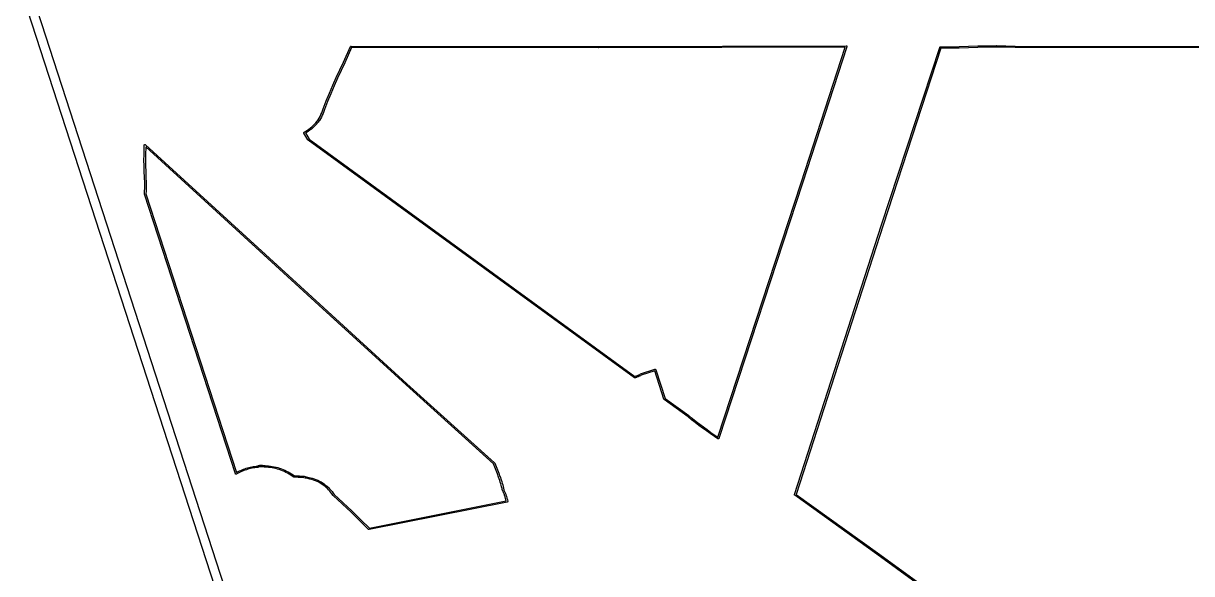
# Model space of a CAD drawing. Extents: x 2.34 to 5.54, y -3.95 to -0.91.
# Drawn here: x 2.344 to 3.942, y -2.86 to -2.108 of the extents above; entities that cross this region are included whole.
import ezdxf

# ---------------------------------------------------------------- set-up
doc = ezdxf.new("R2010")
doc.units = 0
doc.header["$MEASUREMENT"] = 0
doc.layers.add('BLACK', color=7, linetype='CONTINUOUS')

msp = doc.modelspace()

# ---------------------------------------------------------------- linework, layer by layer
at = {"layer": 'BLACK', "linetype": 'CONTINUOUS'}
for p, q in [((2.9521, -3.9441), (2.3438, -2.072)), ((2.357, -2.0724), (2.9625, -3.936)), ((2.7816, -2.1608), (2.7912, -2.1396)), ((2.7927, -2.141), (2.7834, -2.1617)), ((2.7912, -2.1396), (2.7914, -2.1393)), ((2.7914, -2.1393), (2.7916, -2.1392)), ((2.7916, -2.1392), (2.7917, -2.1391)), ((2.7917, -2.1391), (2.7921, -2.139)), ((2.7921, -2.139), (3.1308, -2.1394)), ((3.1308, -2.1413), (2.7927, -2.141)), ((3.1308, -2.1394), (3.4695, -2.1385)), ((3.1309, -2.1413), (3.1308, -2.1413)), ((3.4682, -2.1404), (3.1309, -2.1413)), ((3.1309, -2.1413), (3.1309, -2.1413)), ((3.4077, -2.3258), (3.4682, -2.1404)), ((3.4705, -2.1398), (3.4096, -2.3264)), ((3.4695, -2.1385), (3.4699, -2.1385)), ((3.4699, -2.1385), (3.4699, -2.1385)), ((3.4699, -2.1385), (3.4699, -2.1385)), ((3.4699, -2.1385), (3.47, -2.1386)), ((3.47, -2.1386), (3.4702, -2.1387)), ((3.4702, -2.1387), (3.4703, -2.1389)), ((3.4703, -2.1389), (3.4705, -2.1391)), ((3.4705, -2.1391), (3.4705, -2.1391)), ((3.4705, -2.1391), (3.4705, -2.1391)), ((3.4705, -2.1391), (3.4705, -2.1393)), ((3.4705, -2.1393), (3.4705, -2.1394)), ((3.4705, -2.1394), (3.4705, -2.1394)), ((3.4705, -2.1394), (3.4705, -2.1394)), ((3.4705, -2.1394), (3.4705, -2.1394)), ((3.4705, -2.1394), (3.4705, -2.1396)), ((3.4705, -2.1396), (3.4705, -2.1398)), ((3.518, -2.3831), (3.5974, -2.1407)), ((3.5974, -2.1407), (3.5975, -2.1407)), ((3.5975, -2.1406), (3.5976, -2.1404)), ((3.5975, -2.1407), (3.5975, -2.1406)), ((3.5975, -2.1406), (3.5975, -2.1406)), ((3.5976, -2.1404), (3.5978, -2.1403)), ((3.5978, -2.1403), (3.598, -2.1401)), ((3.598, -2.1401), (3.5983, -2.14)), ((3.5983, -2.14), (3.5983, -2.14)), ((3.5983, -2.14), (3.5983, -2.14)), ((3.5983, -2.14), (3.5984, -2.14)), ((3.5984, -2.14), (3.6112, -2.1399)), ((3.6112, -2.1399), (3.624, -2.1396)), ((3.624, -2.1416), (3.6112, -2.1419)), ((3.624, -2.1396), (3.6497, -2.1388)), ((3.6497, -2.1408), (3.624, -2.1416)), ((3.624, -2.1416), (3.624, -2.1416)), ((3.624, -2.1416), (3.624, -2.1416)), ((3.6497, -2.1388), (3.6625, -2.1385)), ((3.6497, -2.1388), (3.6497, -2.1388)), ((3.6497, -2.1388), (3.6497, -2.1388)), ((3.6626, -2.1404), (3.6497, -2.1408)), ((3.6625, -2.1385), (3.6753, -2.1383)), ((3.6625, -2.1385), (3.6625, -2.1385)), ((3.6625, -2.1385), (3.6625, -2.1385)), ((3.6753, -2.1403), (3.6626, -2.1404)), ((3.6753, -2.1383), (3.6753, -2.1383)), ((3.6753, -2.1383), (3.6754, -2.1383)), ((3.6881, -2.1405), (3.6753, -2.1403)), ((3.6754, -2.1383), (3.6881, -2.1385)), ((3.6881, -2.1385), (3.6881, -2.1385)), ((3.6881, -2.1385), (3.6881, -2.1385)), ((3.6881, -2.1385), (3.7008, -2.1392)), ((3.7007, -2.1411), (3.6881, -2.1405)), ((3.7008, -2.1411), (3.7007, -2.1411)), ((3.7007, -2.1411), (3.7007, -2.1411)), ((3.7008, -2.1392), (3.9864, -2.1393)), ((3.9864, -2.1413), (3.7008, -2.1411)), ((3.5991, -2.142), (3.5199, -2.3837)), ((3.6112, -2.1419), (3.5991, -2.142)), ((3.6112, -2.1419), (3.6112, -2.1419)), ((3.6112, -2.1419), (3.6112, -2.1419)), ((2.7719, -2.182), (2.7816, -2.1608)), ((2.7834, -2.1617), (2.7737, -2.1828)), ((2.7834, -2.1617), (2.7834, -2.1617)), ((2.7834, -2.1617), (2.7834, -2.1617)), ((2.7671, -2.1926), (2.7719, -2.182)), ((2.7737, -2.1828), (2.7689, -2.1934)), ((2.7719, -2.182), (2.7719, -2.182)), ((2.7719, -2.182), (2.7719, -2.182)), ((2.7737, -2.1828), (2.7737, -2.1828)), ((2.758, -2.214), (2.7625, -2.2033)), ((2.7643, -2.2041), (2.7599, -2.2147)), ((2.7625, -2.2033), (2.7671, -2.1926)), ((2.7625, -2.2033), (2.7625, -2.2033)), ((2.7625, -2.2033), (2.7625, -2.2033)), ((2.7689, -2.1934), (2.7643, -2.2041)), ((2.7671, -2.1926), (2.7671, -2.1926)), ((2.7671, -2.1926), (2.7671, -2.1926)), ((2.7539, -2.2248), (2.758, -2.214)), ((2.7599, -2.2147), (2.7557, -2.2255)), ((2.758, -2.214), (2.758, -2.214)), ((2.758, -2.214), (2.758, -2.214)), ((2.747, -2.2396), (2.7484, -2.2374)), ((2.7484, -2.2374), (2.7497, -2.2351)), ((2.7497, -2.2351), (2.7509, -2.2327)), ((2.7515, -2.2361), (2.7501, -2.2384)), ((2.7509, -2.2327), (2.752, -2.2302)), ((2.7527, -2.2336), (2.7515, -2.236)), ((2.7515, -2.236), (2.7515, -2.236)), ((2.7515, -2.236), (2.7515, -2.2361)), ((2.752, -2.2302), (2.753, -2.2276)), ((2.7538, -2.231), (2.7527, -2.2335)), ((2.7527, -2.2335), (2.7527, -2.2335)), ((2.7527, -2.2335), (2.7527, -2.2336)), ((2.753, -2.2276), (2.7539, -2.2249)), ((2.7539, -2.2309), (2.7538, -2.231)), ((2.7539, -2.2249), (2.7539, -2.2248)), ((2.7539, -2.2248), (2.7539, -2.2248)), ((2.7549, -2.2283), (2.7539, -2.2309)), ((2.7539, -2.2309), (2.7539, -2.2309)), ((2.7557, -2.2255), (2.7549, -2.2282)), ((2.7549, -2.2282), (2.7549, -2.2282)), ((2.7549, -2.2282), (2.7549, -2.2283)), ((2.7324, -2.2539), (2.7345, -2.2525)), ((2.7345, -2.2525), (2.7365, -2.2509)), ((2.7377, -2.2525), (2.7357, -2.254)), ((2.7365, -2.2509), (2.7385, -2.2493)), ((2.7378, -2.2525), (2.7377, -2.2525)), ((2.7398, -2.2508), (2.7378, -2.2524)), ((2.7378, -2.2524), (2.7378, -2.2525)), ((2.7385, -2.2493), (2.7404, -2.2475)), ((2.7417, -2.249), (2.7398, -2.2507)), ((2.7398, -2.2507), (2.7398, -2.2508)), ((2.7398, -2.2508), (2.7398, -2.2508)), ((2.7404, -2.2475), (2.7422, -2.2457)), ((2.7418, -2.2489), (2.7417, -2.249)), ((2.7417, -2.249), (2.7417, -2.249)), ((2.7436, -2.2471), (2.7418, -2.2489)), ((2.7422, -2.2457), (2.7439, -2.2438)), ((2.7454, -2.2451), (2.7436, -2.247)), ((2.7436, -2.247), (2.7436, -2.2471)), ((2.7436, -2.2471), (2.7436, -2.2471)), ((2.7439, -2.2438), (2.7455, -2.2418)), ((2.747, -2.243), (2.7454, -2.245)), ((2.7454, -2.245), (2.7454, -2.2451)), ((2.7454, -2.2451), (2.7454, -2.2451)), ((2.7455, -2.2418), (2.747, -2.2396)), ((2.7471, -2.243), (2.747, -2.243)), ((2.7486, -2.2408), (2.7471, -2.2429)), ((2.7471, -2.2429), (2.7471, -2.243)), ((2.7487, -2.2407), (2.7486, -2.2407)), ((2.7486, -2.2407), (2.7486, -2.2408)), ((2.7501, -2.2385), (2.7487, -2.2407)), ((2.7501, -2.2384), (2.7501, -2.2384)), ((2.7501, -2.2384), (2.7501, -2.2385)), ((2.7275, -2.2575), (2.7276, -2.2571)), ((2.7276, -2.2579), (2.7275, -2.2575)), ((2.7275, -2.2575), (2.7275, -2.2575)), ((2.7275, -2.2575), (2.7275, -2.2575)), ((2.7276, -2.2571), (2.7277, -2.2568)), ((2.733, -2.2672), (2.7276, -2.2579)), ((2.7277, -2.2568), (2.728, -2.2565)), ((2.7277, -2.2568), (2.7277, -2.2568)), ((2.7277, -2.2568), (2.7277, -2.2568)), ((2.728, -2.2565), (2.7302, -2.2552)), ((2.7312, -2.257), (2.7298, -2.2577)), ((2.7298, -2.2577), (2.7346, -2.2661)), ((2.7302, -2.2552), (2.7324, -2.2539)), ((2.7313, -2.2569), (2.7312, -2.2569)), ((2.7312, -2.2569), (2.7312, -2.257)), ((2.7335, -2.2556), (2.7313, -2.2569)), ((2.733, -2.2673), (2.733, -2.2672)), ((2.733, -2.2672), (2.733, -2.2672)), ((2.7331, -2.2674), (2.733, -2.2673)), ((2.7332, -2.2675), (2.7331, -2.2674)), ((3.1798, -2.5925), (2.7332, -2.2675)), ((2.7332, -2.2675), (2.7332, -2.2675)), ((2.7332, -2.2675), (2.7332, -2.2675)), ((2.7356, -2.2541), (2.7335, -2.2555)), ((2.7335, -2.2555), (2.7335, -2.2555)), ((2.7335, -2.2555), (2.7335, -2.2556)), ((2.7346, -2.2661), (3.1805, -2.5906)), ((2.7357, -2.254), (2.7356, -2.2541)), ((2.7357, -2.254), (2.7357, -2.254)), ((2.5088, -2.2874), (2.5089, -2.2837)), ((2.5089, -2.2837), (2.5092, -2.2801)), ((2.5089, -2.2837), (2.5089, -2.2837)), ((2.5089, -2.2837), (2.5089, -2.2837)), ((2.5092, -2.2741), (2.5095, -2.2739)), ((2.5092, -2.2742), (2.5092, -2.2741)), ((2.5092, -2.2745), (2.5092, -2.2742)), ((2.5092, -2.2742), (2.5092, -2.2742)), ((2.5092, -2.2742), (2.5092, -2.2742)), ((2.5092, -2.2801), (2.5092, -2.2745)), ((2.5095, -2.2739), (2.5097, -2.2736)), ((2.5097, -2.2736), (2.5098, -2.2736)), ((2.5098, -2.2736), (2.5098, -2.2736)), ((2.5098, -2.2736), (2.5101, -2.2736)), ((2.5101, -2.2736), (2.5105, -2.2736)), ((2.5105, -2.2736), (2.5105, -2.2736)), ((2.5105, -2.2736), (2.5106, -2.2736)), ((2.5105, -2.2736), (2.5105, -2.2736)), ((2.5106, -2.2736), (2.5108, -2.2738)), ((2.5109, -2.2838), (2.5107, -2.2875)), ((2.5108, -2.2738), (2.7493, -2.4916)), ((2.5111, -2.2802), (2.5109, -2.2838)), ((2.748, -2.4931), (2.5111, -2.2767)), ((2.5111, -2.2767), (2.5111, -2.2801)), ((2.5111, -2.2801), (2.5111, -2.2801)), ((2.5111, -2.2801), (2.5111, -2.2802)), ((2.5087, -2.295), (2.5088, -2.2874)), ((2.5089, -2.3026), (2.5087, -2.295)), ((2.5087, -2.295), (2.5087, -2.295)), ((2.5087, -2.295), (2.5087, -2.295)), ((2.5088, -2.2874), (2.5088, -2.2874)), ((2.5088, -2.2874), (2.5088, -2.2874)), ((2.5107, -2.2875), (2.5107, -2.295)), ((2.5107, -2.295), (2.5109, -2.3026)), ((2.5092, -2.3103), (2.5089, -2.3026)), ((2.5089, -2.3026), (2.5089, -2.3026)), ((2.5089, -2.3026), (2.5089, -2.3026)), ((2.5096, -2.318), (2.5092, -2.3103)), ((2.5092, -2.3103), (2.5092, -2.3103)), ((2.5092, -2.3103), (2.5092, -2.3103)), ((2.5109, -2.3026), (2.5112, -2.3102)), ((2.5112, -2.3102), (2.5112, -2.3102)), ((2.5112, -2.3102), (2.5115, -2.3179)), ((2.5098, -2.3257), (2.5096, -2.318)), ((2.5097, -2.3371), (2.5098, -2.3333)), ((2.5098, -2.3333), (2.5098, -2.3257)), ((2.5115, -2.3179), (2.5115, -2.3179)), ((2.5115, -2.3179), (2.5115, -2.318)), ((2.5115, -2.318), (2.5117, -2.3257)), ((2.5117, -2.3334), (2.5116, -2.3371)), ((2.5117, -2.3257), (2.5117, -2.3257)), ((2.5117, -2.3257), (2.5117, -2.3257)), ((2.5117, -2.3257), (2.5117, -2.3333)), ((2.5117, -2.3333), (2.5117, -2.3333)), ((2.5117, -2.3333), (2.5117, -2.3334)), ((3.2939, -2.6734), (3.4077, -2.3258)), ((3.4096, -2.3264), (3.2954, -2.6753)), ((3.4077, -2.3258), (3.4077, -2.3258)), ((3.4096, -2.3264), (3.4096, -2.3264)), ((3.4096, -2.3264), (3.4096, -2.3264)), ((2.5095, -2.3408), (2.5097, -2.3371)), ((2.5095, -2.341), (2.5095, -2.3408)), ((2.5095, -2.3412), (2.5095, -2.341)), ((2.6338, -2.7237), (2.5095, -2.3412)), ((2.5116, -2.3372), (2.5114, -2.3408)), ((2.5114, -2.3408), (2.6353, -2.7219)), ((2.5116, -2.3371), (2.5116, -2.3372)), ((2.5116, -2.3372), (2.5116, -2.3372)), ((3.3988, -2.7519), (3.518, -2.3831)), ((3.5199, -2.3837), (3.4009, -2.7518)), ((3.518, -2.3831), (3.518, -2.3831)), ((3.518, -2.3831), (3.518, -2.3831)), ((3.5199, -2.3837), (3.5199, -2.3837)), ((2.8673, -2.6019), (2.748, -2.4931)), ((2.748, -2.4931), (2.748, -2.4931)), ((2.748, -2.4931), (2.748, -2.4931)), ((2.7493, -2.4916), (2.7493, -2.4916)), ((2.7493, -2.4916), (2.8686, -2.6005)), ((3.183, -2.5895), (3.184, -2.5891)), ((3.184, -2.5891), (3.185, -2.5887)), ((3.185, -2.5887), (3.186, -2.5882)), ((3.186, -2.5882), (3.187, -2.5877)), ((3.187, -2.5877), (3.188, -2.5872)), ((3.1888, -2.589), (3.1879, -2.5895)), ((3.188, -2.5872), (3.1881, -2.5872)), ((3.1881, -2.5872), (3.2079, -2.5808)), ((3.1881, -2.5872), (3.1881, -2.5872)), ((3.2076, -2.583), (3.1888, -2.589)), ((3.2201, -2.6215), (3.2076, -2.583)), ((3.2079, -2.5808), (3.2083, -2.5808)), ((3.2083, -2.5808), (3.2083, -2.5808)), ((3.2083, -2.5808), (3.2083, -2.5808)), ((3.2083, -2.5808), (3.2083, -2.5808)), ((3.2083, -2.5808), (3.2086, -2.5809)), ((3.2086, -2.5809), (3.2089, -2.5811)), ((3.2089, -2.5811), (3.2089, -2.5811)), ((3.2089, -2.5811), (3.2089, -2.5811)), ((3.2089, -2.5811), (3.2089, -2.5811)), ((3.2089, -2.5811), (3.2091, -2.5814)), ((3.2091, -2.5814), (3.2219, -2.6206)), ((2.9868, -2.71), (2.8673, -2.6019)), ((2.8673, -2.6019), (2.8673, -2.6019)), ((2.8673, -2.6019), (2.8673, -2.6019)), ((2.8686, -2.6005), (2.8686, -2.6005)), ((2.8686, -2.6005), (2.9883, -2.7087)), ((3.1801, -2.5926), (3.1798, -2.5925)), ((3.1802, -2.5926), (3.1801, -2.5926)), ((3.1803, -2.5927), (3.1802, -2.5926)), ((3.1807, -2.5926), (3.1803, -2.5927)), ((3.1805, -2.5906), (3.181, -2.5904)), ((3.1817, -2.5922), (3.1807, -2.5926)), ((3.181, -2.5904), (3.182, -2.5899)), ((3.1818, -2.5922), (3.1817, -2.5922)), ((3.1828, -2.5918), (3.1818, -2.5922)), ((3.1818, -2.5922), (3.1818, -2.5922)), ((3.182, -2.5899), (3.183, -2.5895)), ((3.1838, -2.5913), (3.1828, -2.5918)), ((3.1828, -2.5918), (3.1828, -2.5918)), ((3.1828, -2.5918), (3.1828, -2.5918)), ((3.1848, -2.5909), (3.1838, -2.5913)), ((3.1838, -2.5913), (3.1838, -2.5913)), ((3.1838, -2.5913), (3.1838, -2.5913)), ((3.1859, -2.5904), (3.1848, -2.5909)), ((3.1848, -2.5909), (3.1848, -2.5909)), ((3.1848, -2.5909), (3.1848, -2.5909)), ((3.1869, -2.59), (3.1859, -2.5904)), ((3.1859, -2.5904), (3.1859, -2.5904)), ((3.1859, -2.5904), (3.1859, -2.5904)), ((3.1879, -2.5895), (3.1869, -2.59)), ((3.1869, -2.59), (3.1869, -2.59)), ((3.1869, -2.59), (3.1869, -2.59)), ((3.1879, -2.5895), (3.1879, -2.5895)), ((3.1879, -2.5895), (3.1879, -2.5895)), ((3.2219, -2.6206), (3.2543, -2.6441)), ((3.2202, -2.6217), (3.2201, -2.6215)), ((3.2202, -2.6218), (3.2202, -2.6217)), ((3.2203, -2.6218), (3.2202, -2.6218)), ((3.2203, -2.6219), (3.2203, -2.6218)), ((3.2204, -2.6219), (3.2203, -2.6219)), ((3.2205, -2.622), (3.2204, -2.6219)), ((3.2531, -2.6457), (3.2205, -2.622)), ((3.258, -2.6497), (3.2531, -2.6457)), ((3.2543, -2.6441), (3.2543, -2.6441)), ((3.2543, -2.6441), (3.2544, -2.6442)), ((3.2544, -2.6442), (3.2592, -2.6481)), ((3.2629, -2.6536), (3.258, -2.6497)), ((3.258, -2.6497), (3.258, -2.6497)), ((3.258, -2.6497), (3.258, -2.6497)), ((3.2592, -2.6481), (3.2641, -2.652)), ((3.2641, -2.652), (3.2691, -2.6559)), ((3.268, -2.6574), (3.2629, -2.6536)), ((3.2629, -2.6536), (3.2629, -2.6536)), ((3.2629, -2.6536), (3.2629, -2.6536)), ((3.2731, -2.6612), (3.268, -2.6574)), ((3.268, -2.6574), (3.268, -2.6574)), ((3.268, -2.6574), (3.268, -2.6574)), ((3.2691, -2.6559), (3.2742, -2.6596)), ((3.2782, -2.6649), (3.2731, -2.6612)), ((3.2731, -2.6612), (3.2731, -2.6612)), ((3.2731, -2.6612), (3.2731, -2.6612)), ((3.2742, -2.6596), (3.2794, -2.6633)), ((3.2834, -2.6686), (3.2782, -2.6649)), ((3.2782, -2.6649), (3.2782, -2.6649)), ((3.2782, -2.6649), (3.2782, -2.6649)), ((3.2794, -2.6633), (3.2845, -2.667)), ((3.2939, -2.6758), (3.2834, -2.6686)), ((3.2834, -2.6686), (3.2834, -2.6686)), ((3.2834, -2.6686), (3.2834, -2.6686)), ((3.2845, -2.667), (3.2939, -2.6734)), ((3.2942, -2.676), (3.2939, -2.6758)), ((3.2944, -2.6759), (3.2942, -2.676)), ((3.2945, -2.676), (3.2944, -2.6759)), ((3.2947, -2.6759), (3.2945, -2.676)), ((3.295, -2.6758), (3.2947, -2.6759)), ((3.2951, -2.6757), (3.295, -2.6758)), ((3.2952, -2.6756), (3.2951, -2.6757)), ((3.2954, -2.6753), (3.2952, -2.6756)), ((2.6448, -2.7174), (2.6466, -2.7167)), ((2.6466, -2.7167), (2.6485, -2.7161)), ((2.6466, -2.7167), (2.6466, -2.7167)), ((2.6466, -2.7167), (2.6466, -2.7167)), ((2.6485, -2.7161), (2.6503, -2.7155)), ((2.6485, -2.7161), (2.6485, -2.7161)), ((2.6485, -2.7161), (2.6485, -2.7161)), ((2.6503, -2.7155), (2.6504, -2.7155)), ((2.6504, -2.7155), (2.6523, -2.715)), ((2.6504, -2.7155), (2.6504, -2.7155)), ((2.6528, -2.7169), (2.6509, -2.7174)), ((2.6523, -2.715), (2.6542, -2.7145)), ((2.6523, -2.715), (2.6523, -2.715)), ((2.6523, -2.715), (2.6523, -2.715)), ((2.6546, -2.7165), (2.6528, -2.7169)), ((2.6542, -2.7145), (2.6562, -2.7141)), ((2.6542, -2.7145), (2.6542, -2.7145)), ((2.6542, -2.7145), (2.6542, -2.7145)), ((2.6566, -2.7161), (2.6546, -2.7165)), ((2.6562, -2.7141), (2.6582, -2.7138)), ((2.6562, -2.7141), (2.6562, -2.7141)), ((2.6562, -2.7141), (2.6562, -2.7141)), ((2.6585, -2.7157), (2.6566, -2.7161)), ((2.6582, -2.7138), (2.6602, -2.7135)), ((2.6582, -2.7138), (2.6582, -2.7138)), ((2.6582, -2.7138), (2.6582, -2.7138)), ((2.6604, -2.7154), (2.6585, -2.7157)), ((2.6602, -2.7135), (2.6622, -2.7133)), ((2.6602, -2.7135), (2.6602, -2.7135)), ((2.6602, -2.7135), (2.6602, -2.7135)), ((2.6624, -2.7152), (2.6604, -2.7154)), ((2.6622, -2.7133), (2.664, -2.7131)), ((2.6622, -2.7133), (2.6622, -2.7133)), ((2.6622, -2.7133), (2.6622, -2.7133)), ((2.6644, -2.7151), (2.6624, -2.7152)), ((2.664, -2.7131), (2.6642, -2.713)), ((2.6642, -2.713), (2.6646, -2.7128)), ((2.6642, -2.713), (2.6642, -2.713)), ((2.6642, -2.713), (2.6642, -2.713)), ((2.6645, -2.715), (2.6644, -2.7151)), ((2.6646, -2.715), (2.6645, -2.715)), ((2.6645, -2.715), (2.6645, -2.715)), ((2.6646, -2.7128), (2.665, -2.7126)), ((2.6646, -2.7128), (2.6646, -2.7128)), ((2.6646, -2.7128), (2.6646, -2.7128)), ((2.6648, -2.7149), (2.6646, -2.715)), ((2.6649, -2.7149), (2.6648, -2.7149)), ((2.6648, -2.7149), (2.6648, -2.7149)), ((2.6652, -2.7147), (2.6649, -2.7149)), ((2.665, -2.7126), (2.6654, -2.7124)), ((2.665, -2.7126), (2.665, -2.7126)), ((2.665, -2.7126), (2.665, -2.7126)), ((2.6655, -2.7145), (2.6652, -2.7147)), ((2.6654, -2.7124), (2.6658, -2.7123)), ((2.6654, -2.7124), (2.6654, -2.7124)), ((2.6654, -2.7124), (2.6654, -2.7124)), ((2.6658, -2.7144), (2.6655, -2.7145)), ((2.6658, -2.7123), (2.6662, -2.7122)), ((2.6658, -2.7123), (2.6658, -2.7123)), ((2.6658, -2.7123), (2.6658, -2.7123)), ((2.6661, -2.7143), (2.6658, -2.7144)), ((2.6664, -2.7141), (2.6661, -2.7143)), ((2.6662, -2.7122), (2.6663, -2.7121)), ((2.6662, -2.7122), (2.6662, -2.7122)), ((2.6663, -2.7121), (2.6666, -2.7121)), ((2.6667, -2.7141), (2.6664, -2.7141)), ((2.6666, -2.7121), (2.6667, -2.7121)), ((2.6667, -2.7121), (2.6667, -2.712)), ((2.6667, -2.712), (2.667, -2.712)), ((2.667, -2.714), (2.6667, -2.7141)), ((2.667, -2.712), (2.6671, -2.712)), ((2.6674, -2.7139), (2.667, -2.714)), ((2.6671, -2.712), (2.6679, -2.7119)), ((2.6671, -2.712), (2.6671, -2.712)), ((2.668, -2.7139), (2.6674, -2.7139)), ((2.6679, -2.7119), (2.6679, -2.7119)), ((2.6679, -2.7119), (2.6679, -2.7119)), ((2.6679, -2.7119), (2.6687, -2.7119)), ((2.6687, -2.7138), (2.668, -2.7139)), ((2.6687, -2.7119), (2.6687, -2.7119)), ((2.6687, -2.7119), (2.6687, -2.7119)), ((2.6687, -2.7119), (2.6695, -2.7119)), ((2.6694, -2.7139), (2.6687, -2.7138)), ((2.6701, -2.7139), (2.6694, -2.7139)), ((2.6695, -2.7119), (2.6695, -2.7119)), ((2.6695, -2.7119), (2.6695, -2.7119)), ((2.6695, -2.7119), (2.6703, -2.712)), ((2.6709, -2.714), (2.6701, -2.7139)), ((2.6703, -2.712), (2.6703, -2.712)), ((2.6703, -2.712), (2.6703, -2.712)), ((2.6703, -2.712), (2.6711, -2.7121)), ((2.6716, -2.7141), (2.6709, -2.714)), ((2.6711, -2.7121), (2.6711, -2.7121)), ((2.6711, -2.7121), (2.6711, -2.7121)), ((2.6711, -2.7121), (2.6719, -2.7122)), ((2.6731, -2.7144), (2.6716, -2.7141)), ((2.6719, -2.7122), (2.6719, -2.7122)), ((2.6719, -2.7122), (2.6719, -2.7122)), ((2.6719, -2.7122), (2.6734, -2.7124)), ((2.6739, -2.7145), (2.6731, -2.7144)), ((2.6731, -2.7144), (2.6731, -2.7144)), ((2.6731, -2.7144), (2.6731, -2.7144)), ((2.6734, -2.7124), (2.6742, -2.7125)), ((2.6747, -2.7145), (2.6739, -2.7145)), ((2.6739, -2.7145), (2.6739, -2.7145)), ((2.6739, -2.7145), (2.6739, -2.7145)), ((2.6742, -2.7125), (2.6749, -2.7126)), ((2.6755, -2.7146), (2.6747, -2.7145)), ((2.6747, -2.7145), (2.6747, -2.7145)), ((2.6747, -2.7145), (2.6747, -2.7145)), ((2.6749, -2.7126), (2.6756, -2.7126)), ((2.6763, -2.7146), (2.6755, -2.7146)), ((2.6755, -2.7146), (2.6755, -2.7146)), ((2.6755, -2.7146), (2.6755, -2.7146)), ((2.6756, -2.7126), (2.6763, -2.7126)), ((2.6763, -2.7126), (2.6763, -2.7126)), ((2.6763, -2.7126), (2.6764, -2.7126)), ((2.6789, -2.7148), (2.6763, -2.7146)), ((2.6764, -2.7126), (2.679, -2.7128)), ((2.6814, -2.7151), (2.6789, -2.7148)), ((2.679, -2.7128), (2.679, -2.7128)), ((2.679, -2.7128), (2.6791, -2.7128)), ((2.6791, -2.7128), (2.6817, -2.7131)), ((2.684, -2.7154), (2.6814, -2.7151)), ((2.6817, -2.7131), (2.6817, -2.7131)), ((2.6817, -2.7131), (2.6817, -2.7131)), ((2.6817, -2.7131), (2.6843, -2.7135)), ((2.6865, -2.7159), (2.684, -2.7154)), ((2.6843, -2.7135), (2.6843, -2.7135)), ((2.6843, -2.7135), (2.6843, -2.7135)), ((2.6843, -2.7135), (2.6869, -2.714)), ((2.689, -2.7165), (2.6865, -2.7159)), ((2.6869, -2.714), (2.6869, -2.714)), ((2.6869, -2.714), (2.6869, -2.714)), ((2.6869, -2.714), (2.6894, -2.7145)), ((2.6914, -2.7171), (2.689, -2.7165)), ((2.6894, -2.7145), (2.6894, -2.7145)), ((2.6894, -2.7145), (2.6894, -2.7145)), ((2.6894, -2.7145), (2.6919, -2.7152)), ((2.6938, -2.7178), (2.6914, -2.7171)), ((2.6919, -2.7152), (2.6919, -2.7152)), ((2.6919, -2.7152), (2.692, -2.7152)), ((2.692, -2.7152), (2.6944, -2.716)), ((2.6944, -2.716), (2.6944, -2.716)), ((2.6944, -2.716), (2.6944, -2.716)), ((2.6944, -2.716), (2.6968, -2.7168)), ((2.6968, -2.7168), (2.6969, -2.7168)), ((2.6969, -2.7168), (2.6969, -2.7168)), ((2.6969, -2.7168), (2.6992, -2.7178)), ((2.9904, -2.7191), (2.9868, -2.71)), ((2.9883, -2.7087), (2.9883, -2.7088)), ((2.9883, -2.7088), (2.9884, -2.7088)), ((2.9884, -2.7088), (2.9884, -2.7089)), ((2.9884, -2.7089), (2.9885, -2.7091)), ((2.9885, -2.7091), (2.9885, -2.7091)), ((2.9885, -2.7091), (2.9886, -2.7091)), ((2.9886, -2.7091), (2.9923, -2.7183)), ((2.634, -2.724), (2.6338, -2.7237)), ((2.6341, -2.7241), (2.634, -2.724)), ((2.6342, -2.7241), (2.6341, -2.7241)), ((2.6344, -2.7242), (2.6342, -2.7241)), ((2.6347, -2.7243), (2.6344, -2.7242)), ((2.6348, -2.7243), (2.6347, -2.7243)), ((2.6349, -2.7243), (2.6348, -2.7243)), ((2.6353, -2.7242), (2.6349, -2.7243)), ((2.6353, -2.7219), (2.6359, -2.7216)), ((2.6369, -2.7233), (2.6353, -2.7242)), ((2.6359, -2.7216), (2.636, -2.7215)), ((2.6359, -2.7216), (2.6359, -2.7216)), ((2.636, -2.7215), (2.6376, -2.7206)), ((2.6386, -2.7224), (2.6369, -2.7233)), ((2.6376, -2.7206), (2.6377, -2.7206)), ((2.6377, -2.7206), (2.6394, -2.7197)), ((2.6377, -2.7206), (2.6377, -2.7206)), ((2.6403, -2.7215), (2.6386, -2.7224)), ((2.6394, -2.7197), (2.6411, -2.7189)), ((2.6394, -2.7197), (2.6394, -2.7197)), ((2.6394, -2.7197), (2.6394, -2.7197)), ((2.642, -2.7207), (2.6403, -2.7215)), ((2.6411, -2.7189), (2.6412, -2.7189)), ((2.6412, -2.7189), (2.6429, -2.7181)), ((2.6412, -2.7189), (2.6412, -2.7189)), ((2.6437, -2.7199), (2.642, -2.7207)), ((2.6429, -2.7181), (2.6429, -2.7181)), ((2.6429, -2.7181), (2.643, -2.7181)), ((2.643, -2.7181), (2.6447, -2.7174)), ((2.6455, -2.7192), (2.6437, -2.7199)), ((2.6447, -2.7174), (2.6448, -2.7174)), ((2.6448, -2.7174), (2.6448, -2.7174)), ((2.6473, -2.7186), (2.6455, -2.7192)), ((2.6491, -2.718), (2.6473, -2.7186)), ((2.6509, -2.7174), (2.6491, -2.718)), ((2.6962, -2.7187), (2.6938, -2.7178)), ((2.6985, -2.7196), (2.6962, -2.7187)), ((2.7008, -2.7206), (2.6985, -2.7196)), ((2.6992, -2.7178), (2.6993, -2.7178)), ((2.6993, -2.7178), (2.6993, -2.7178)), ((2.6993, -2.7178), (2.7016, -2.7188)), ((2.703, -2.7217), (2.7008, -2.7206)), ((2.7016, -2.7188), (2.7016, -2.7188)), ((2.7016, -2.7188), (2.7016, -2.7188)), ((2.7016, -2.7188), (2.7039, -2.7199)), ((2.7053, -2.7228), (2.703, -2.7217)), ((2.7039, -2.7199), (2.7039, -2.7199)), ((2.7039, -2.7199), (2.7039, -2.7199)), ((2.7039, -2.7199), (2.7062, -2.7211)), ((2.7074, -2.724), (2.7053, -2.7228)), ((2.7062, -2.7211), (2.7062, -2.7211)), ((2.7062, -2.7211), (2.7062, -2.7211)), ((2.7062, -2.7211), (2.7084, -2.7223)), ((2.7095, -2.7253), (2.7074, -2.724)), ((2.7084, -2.7223), (2.7084, -2.7223)), ((2.7084, -2.7223), (2.7084, -2.7223)), ((2.7084, -2.7223), (2.7106, -2.7237)), ((2.7116, -2.7267), (2.7095, -2.7253)), ((2.7106, -2.7237), (2.7106, -2.7237)), ((2.7106, -2.7237), (2.7106, -2.7237)), ((2.7106, -2.7237), (2.7127, -2.7251)), ((2.7137, -2.7282), (2.7116, -2.7267)), ((2.7127, -2.7251), (2.7127, -2.7251)), ((2.7127, -2.7251), (2.7127, -2.7251)), ((2.7127, -2.7251), (2.7145, -2.7264)), ((2.7138, -2.7282), (2.7137, -2.7282)), ((2.7139, -2.7283), (2.7138, -2.7282)), ((2.714, -2.7283), (2.7139, -2.7283)), ((2.7139, -2.7283), (2.7139, -2.7283)), ((2.7141, -2.7283), (2.714, -2.7283)), ((2.7143, -2.7283), (2.7141, -2.7283)), ((2.7152, -2.7283), (2.7143, -2.7283)), ((2.7145, -2.7264), (2.7152, -2.7263)), ((2.7152, -2.7263), (2.7152, -2.7264)), ((2.7152, -2.7264), (2.7152, -2.7263)), ((2.7152, -2.7263), (2.7162, -2.7263)), ((2.7162, -2.7283), (2.7152, -2.7283)), ((2.7162, -2.7263), (2.7162, -2.7263)), ((2.7162, -2.7263), (2.7162, -2.7263)), ((2.7162, -2.7263), (2.7172, -2.7264)), ((2.7172, -2.7283), (2.7162, -2.7283)), ((2.7172, -2.7264), (2.7172, -2.7264)), ((2.7172, -2.7264), (2.7172, -2.7264)), ((2.7172, -2.7264), (2.7182, -2.7264)), ((2.7181, -2.7284), (2.7172, -2.7283)), ((2.7191, -2.7284), (2.7181, -2.7284)), ((2.7182, -2.7264), (2.7182, -2.7264)), ((2.7182, -2.7264), (2.7182, -2.7264)), ((2.7182, -2.7264), (2.7192, -2.7264)), ((2.7201, -2.7285), (2.7191, -2.7284)), ((2.7192, -2.7264), (2.7192, -2.7264)), ((2.7192, -2.7264), (2.7193, -2.7264)), ((2.7193, -2.7264), (2.7203, -2.7265)), ((2.7211, -2.7286), (2.7201, -2.7285)), ((2.7203, -2.7265), (2.7203, -2.7265)), ((2.7203, -2.7265), (2.7203, -2.7265)), ((2.7203, -2.7265), (2.7213, -2.7266)), ((2.7221, -2.7287), (2.7211, -2.7286)), ((2.7213, -2.7266), (2.7213, -2.7266)), ((2.7213, -2.7266), (2.7213, -2.7266)), ((2.7213, -2.7266), (2.7223, -2.7267)), ((2.7222, -2.7287), (2.7221, -2.7287)), ((2.7239, -2.7287), (2.7222, -2.7287)), ((2.7222, -2.7287), (2.7222, -2.7287)), ((2.7223, -2.7267), (2.724, -2.7268)), ((2.7257, -2.7289), (2.7239, -2.7287)), ((2.724, -2.7268), (2.7241, -2.7268)), ((2.7241, -2.7268), (2.7241, -2.7268)), ((2.7241, -2.7268), (2.7259, -2.7269)), ((2.7274, -2.7291), (2.7257, -2.7289)), ((2.7259, -2.7269), (2.7259, -2.7269)), ((2.7259, -2.7269), (2.7259, -2.7269)), ((2.7259, -2.7269), (2.7277, -2.7271)), ((2.7291, -2.7294), (2.7274, -2.7291)), ((2.7277, -2.7271), (2.7277, -2.7271)), ((2.7277, -2.7271), (2.7277, -2.7271)), ((2.7277, -2.7271), (2.7294, -2.7274)), ((2.7308, -2.7297), (2.7291, -2.7294)), ((2.7294, -2.7274), (2.7294, -2.7274)), ((2.7294, -2.7274), (2.7295, -2.7274)), ((2.7295, -2.7274), (2.7312, -2.7278)), ((2.7325, -2.7301), (2.7308, -2.7297)), ((2.7312, -2.7278), (2.7312, -2.7278)), ((2.7312, -2.7278), (2.7312, -2.7278)), ((2.7312, -2.7278), (2.733, -2.7281)), ((2.7342, -2.7305), (2.7325, -2.7301)), ((2.733, -2.7281), (2.733, -2.7282)), ((2.733, -2.7282), (2.733, -2.7282)), ((2.733, -2.7282), (2.7347, -2.7286)), ((2.7359, -2.731), (2.7342, -2.7305)), ((2.7347, -2.7286), (2.7347, -2.7286)), ((2.7347, -2.7286), (2.7347, -2.7286)), ((2.7347, -2.7286), (2.7364, -2.7291)), ((2.7385, -2.7316), (2.7359, -2.731)), ((2.7359, -2.731), (2.7359, -2.731)), ((2.7359, -2.731), (2.7359, -2.731)), ((2.7364, -2.7291), (2.739, -2.7297)), ((2.7409, -2.7324), (2.7385, -2.7316)), ((2.739, -2.7297), (2.739, -2.7297)), ((2.739, -2.7297), (2.739, -2.7297)), ((2.739, -2.7297), (2.7415, -2.7305)), ((2.7433, -2.7332), (2.7409, -2.7324)), ((2.7415, -2.7305), (2.7415, -2.7305)), ((2.7415, -2.7305), (2.7415, -2.7305)), ((2.7415, -2.7305), (2.744, -2.7314)), ((2.744, -2.7314), (2.744, -2.7314)), ((2.744, -2.7314), (2.744, -2.7314)), ((2.744, -2.7314), (2.7464, -2.7324)), ((2.7464, -2.7324), (2.7464, -2.7324)), ((2.7464, -2.7324), (2.7464, -2.7324)), ((2.7464, -2.7324), (2.7487, -2.7335)), ((2.9923, -2.7237), (2.9904, -2.7191)), ((2.9904, -2.7191), (2.9904, -2.7191)), ((2.9923, -2.7183), (2.9923, -2.7183)), ((2.9923, -2.7183), (2.9923, -2.7183)), ((2.9923, -2.7183), (2.9941, -2.7229)), ((2.994, -2.7282), (2.9923, -2.7237)), ((2.9956, -2.7327), (2.994, -2.7282)), ((2.9941, -2.7229), (2.9941, -2.7229)), ((2.9941, -2.7229), (2.9941, -2.7229)), ((2.9941, -2.7229), (2.9958, -2.7275)), ((2.9963, -2.7349), (2.9956, -2.7327)), ((2.9958, -2.7275), (2.9958, -2.7275)), ((2.9958, -2.7275), (2.9959, -2.7275)), ((2.9959, -2.7275), (2.9975, -2.7321)), ((2.9975, -2.7321), (2.9975, -2.7321)), ((2.9975, -2.7321), (2.9975, -2.7321)), ((2.9975, -2.7321), (2.9982, -2.7343)), ((2.7456, -2.7342), (2.7433, -2.7332)), ((2.7478, -2.7353), (2.7456, -2.7342)), ((2.75, -2.7365), (2.7478, -2.7353)), ((2.7487, -2.7335), (2.7487, -2.7336)), ((2.7487, -2.7336), (2.7487, -2.7336)), ((2.7487, -2.7336), (2.7509, -2.7348)), ((2.7521, -2.7378), (2.75, -2.7365)), ((2.7509, -2.7348), (2.751, -2.7348)), ((2.751, -2.7348), (2.751, -2.7348)), ((2.751, -2.7348), (2.7531, -2.7361)), ((2.7541, -2.7392), (2.7521, -2.7378)), ((2.7531, -2.7361), (2.7531, -2.7361)), ((2.7531, -2.7361), (2.7532, -2.7361)), ((2.7532, -2.7361), (2.7552, -2.7375)), ((2.756, -2.7406), (2.7541, -2.7392)), ((2.7552, -2.7375), (2.7552, -2.7376)), ((2.7552, -2.7376), (2.7552, -2.7376)), ((2.7552, -2.7376), (2.7572, -2.7391)), ((2.7579, -2.7422), (2.756, -2.7406)), ((2.7572, -2.7391), (2.7572, -2.7391)), ((2.7572, -2.7391), (2.7573, -2.7391)), ((2.7573, -2.7391), (2.7591, -2.7407)), ((2.7597, -2.7438), (2.7579, -2.7422)), ((2.7591, -2.7407), (2.7592, -2.7407)), ((2.7592, -2.7407), (2.7592, -2.7407)), ((2.7592, -2.7407), (2.761, -2.7424)), ((2.7614, -2.7456), (2.7597, -2.7438)), ((2.761, -2.7424), (2.761, -2.7424)), ((2.761, -2.7424), (2.761, -2.7424)), ((2.761, -2.7424), (2.7628, -2.7442)), ((2.763, -2.7474), (2.7614, -2.7456)), ((2.7628, -2.7442), (2.7628, -2.7442)), ((2.7628, -2.7442), (2.7628, -2.7442)), ((2.7628, -2.7442), (2.7645, -2.7461)), ((2.7646, -2.7493), (2.763, -2.7474)), ((2.7645, -2.7461), (2.7645, -2.7461)), ((2.7645, -2.7461), (2.7645, -2.7461)), ((2.7645, -2.7461), (2.7661, -2.748)), ((2.7661, -2.748), (2.7661, -2.748)), ((2.7661, -2.748), (2.7661, -2.748)), ((2.7661, -2.748), (2.7676, -2.75)), ((2.997, -2.7372), (2.9963, -2.7349)), ((2.9976, -2.7394), (2.997, -2.7372)), ((2.9981, -2.7416), (2.9976, -2.7394)), ((2.9986, -2.7437), (2.9981, -2.7416)), ((2.9982, -2.7343), (2.9982, -2.7344)), ((2.9982, -2.7344), (2.9982, -2.7344)), ((2.9982, -2.7344), (2.9989, -2.7366)), ((2.999, -2.7459), (2.9986, -2.7437)), ((2.9989, -2.7366), (2.9989, -2.7366)), ((2.9989, -2.7366), (2.9989, -2.7366)), ((2.9989, -2.7366), (2.9995, -2.7389)), ((2.9991, -2.7461), (2.999, -2.7459)), ((2.9991, -2.7462), (2.9991, -2.7461)), ((2.9996, -2.747), (2.9991, -2.7462)), ((2.9995, -2.7389), (2.9995, -2.7389)), ((2.9995, -2.7389), (2.9995, -2.7389)), ((2.9995, -2.7389), (3.0001, -2.7411)), ((3, -2.7478), (2.9996, -2.747)), ((3.0004, -2.7486), (3, -2.7478)), ((3.0001, -2.7411), (3.0001, -2.7411)), ((3.0001, -2.7411), (3.0001, -2.7411)), ((3.0001, -2.7411), (3.0005, -2.7433)), ((3.0007, -2.7494), (3.0004, -2.7486)), ((3.0005, -2.7433), (3.0005, -2.7434)), ((3.0005, -2.7434), (3.0005, -2.7434)), ((3.0005, -2.7434), (3.0009, -2.7454)), ((3.0009, -2.7454), (3.0013, -2.746)), ((3.0013, -2.746), (3.0013, -2.746)), ((3.0013, -2.746), (3.0013, -2.746)), ((3.0013, -2.746), (3.0017, -2.7468)), ((3.0017, -2.7468), (3.0017, -2.7469)), ((3.0017, -2.7469), (3.0017, -2.7469)), ((3.0017, -2.7469), (3.0021, -2.7477)), ((3.0021, -2.7477), (3.0021, -2.7477)), ((3.0021, -2.7477), (3.0022, -2.7477)), ((3.0022, -2.7477), (3.0025, -2.7486)), ((3.0025, -2.7486), (3.0026, -2.7486)), ((3.0026, -2.7486), (3.0026, -2.7486)), ((3.0026, -2.7486), (3.0029, -2.7496)), ((2.766, -2.7512), (2.7646, -2.7493)), ((2.7674, -2.7532), (2.766, -2.7512)), ((2.7675, -2.7533), (2.7674, -2.7532)), ((2.7676, -2.7534), (2.7675, -2.7533)), ((2.7676, -2.75), (2.7676, -2.75)), ((2.7676, -2.75), (2.7676, -2.7501)), ((2.7676, -2.7501), (2.769, -2.752)), ((2.7799, -2.7647), (2.7676, -2.7534)), ((2.769, -2.752), (2.7812, -2.7633)), ((2.7921, -2.7762), (2.7799, -2.7647)), ((2.7812, -2.7633), (2.7812, -2.7633)), ((2.7812, -2.7633), (2.7812, -2.7633)), ((2.7812, -2.7633), (2.7934, -2.7748)), ((2.9109, -2.7791), (3.0043, -2.7607)), ((3.0056, -2.7624), (2.9112, -2.781)), ((3.0011, -2.7503), (3.0007, -2.7494)), ((3.0015, -2.7512), (3.0011, -2.7503)), ((3.0018, -2.7522), (3.0015, -2.7512)), ((3.0022, -2.7531), (3.0018, -2.7522)), ((3.0028, -2.7552), (3.0022, -2.7531)), ((3.0034, -2.7573), (3.0028, -2.7552)), ((3.0029, -2.7496), (3.0029, -2.7496)), ((3.0029, -2.7496), (3.0029, -2.7496)), ((3.0029, -2.7496), (3.0033, -2.7505)), ((3.0033, -2.7505), (3.0033, -2.7505)), ((3.0033, -2.7505), (3.0033, -2.7505)), ((3.0033, -2.7505), (3.0037, -2.7515)), ((3.004, -2.7594), (3.0034, -2.7573)), ((3.0037, -2.7515), (3.0037, -2.7515)), ((3.0037, -2.7515), (3.0037, -2.7515)), ((3.0037, -2.7515), (3.004, -2.7525)), ((3.004, -2.7525), (3.004, -2.7525)), ((3.004, -2.7525), (3.004, -2.7525)), ((3.004, -2.7525), (3.0047, -2.7546)), ((3.0043, -2.7607), (3.004, -2.7594)), ((3.0047, -2.7546), (3.0047, -2.7546)), ((3.0047, -2.7546), (3.0047, -2.7546)), ((3.0047, -2.7546), (3.0053, -2.7567)), ((3.0053, -2.7567), (3.0053, -2.7568)), ((3.0053, -2.7568), (3.0053, -2.7568)), ((3.0053, -2.7568), (3.0059, -2.759)), ((3.006, -2.7623), (3.0056, -2.7624)), ((3.0059, -2.759), (3.0059, -2.759)), ((3.0059, -2.759), (3.0059, -2.759)), ((3.0059, -2.759), (3.0064, -2.7612)), ((3.0062, -2.7619), (3.006, -2.7622)), ((3.006, -2.7622), (3.006, -2.7623)), ((3.006, -2.7623), (3.006, -2.7623)), ((3.0064, -2.7616), (3.0062, -2.7619)), ((3.0064, -2.7612), (3.0064, -2.7616)), ((3.0064, -2.7616), (3.0064, -2.7616)), ((3.0064, -2.7616), (3.0064, -2.7616)), ((3.3987, -2.7523), (3.3988, -2.752)), ((3.3988, -2.7525), (3.3987, -2.7523)), ((3.3988, -2.752), (3.3988, -2.7519)), ((3.3988, -2.752), (3.3988, -2.752)), ((3.3988, -2.752), (3.3988, -2.752)), ((3.3989, -2.7527), (3.3988, -2.7525)), ((3.3991, -2.7529), (3.3989, -2.7527)), ((3.3991, -2.753), (3.3991, -2.7529)), ((3.3991, -2.7529), (3.3991, -2.7529)), ((3.5112, -2.8333), (3.3991, -2.753)), ((3.3991, -2.753), (3.3991, -2.753)), ((3.4009, -2.7518), (3.5124, -2.8317)), ((2.8041, -2.7879), (2.7921, -2.7762)), ((2.7934, -2.7748), (2.7934, -2.7748)), ((2.7934, -2.7748), (2.7934, -2.7748)), ((2.7934, -2.7748), (2.8055, -2.7865)), ((2.9112, -2.781), (2.8169, -2.8)), ((2.8171, -2.798), (2.9109, -2.7791)), ((2.9109, -2.7791), (2.9109, -2.7791)), ((2.9109, -2.7791), (2.9109, -2.7791)), ((2.9112, -2.781), (2.9112, -2.781)), ((2.816, -2.7997), (2.8041, -2.7879)), ((2.8055, -2.7865), (2.8055, -2.7865)), ((2.8055, -2.7865), (2.8055, -2.7865)), ((2.8055, -2.7865), (2.8171, -2.798)), ((2.8164, -2.7999), (2.816, -2.7997)), ((2.8165, -2.7999), (2.8164, -2.7999)), ((2.8165, -2.8), (2.8165, -2.7999)), ((2.8169, -2.8), (2.8165, -2.8)), ((3.6228, -2.9143), (3.5112, -2.8333)), ((3.5124, -2.8317), (3.5124, -2.8317)), ((3.5124, -2.8317), (3.5124, -2.8317)), ((3.5124, -2.8317), (3.624, -2.9127))]:
    msp.add_line(p, q, dxfattribs=at)

doc.saveas('drawing.dxf')
